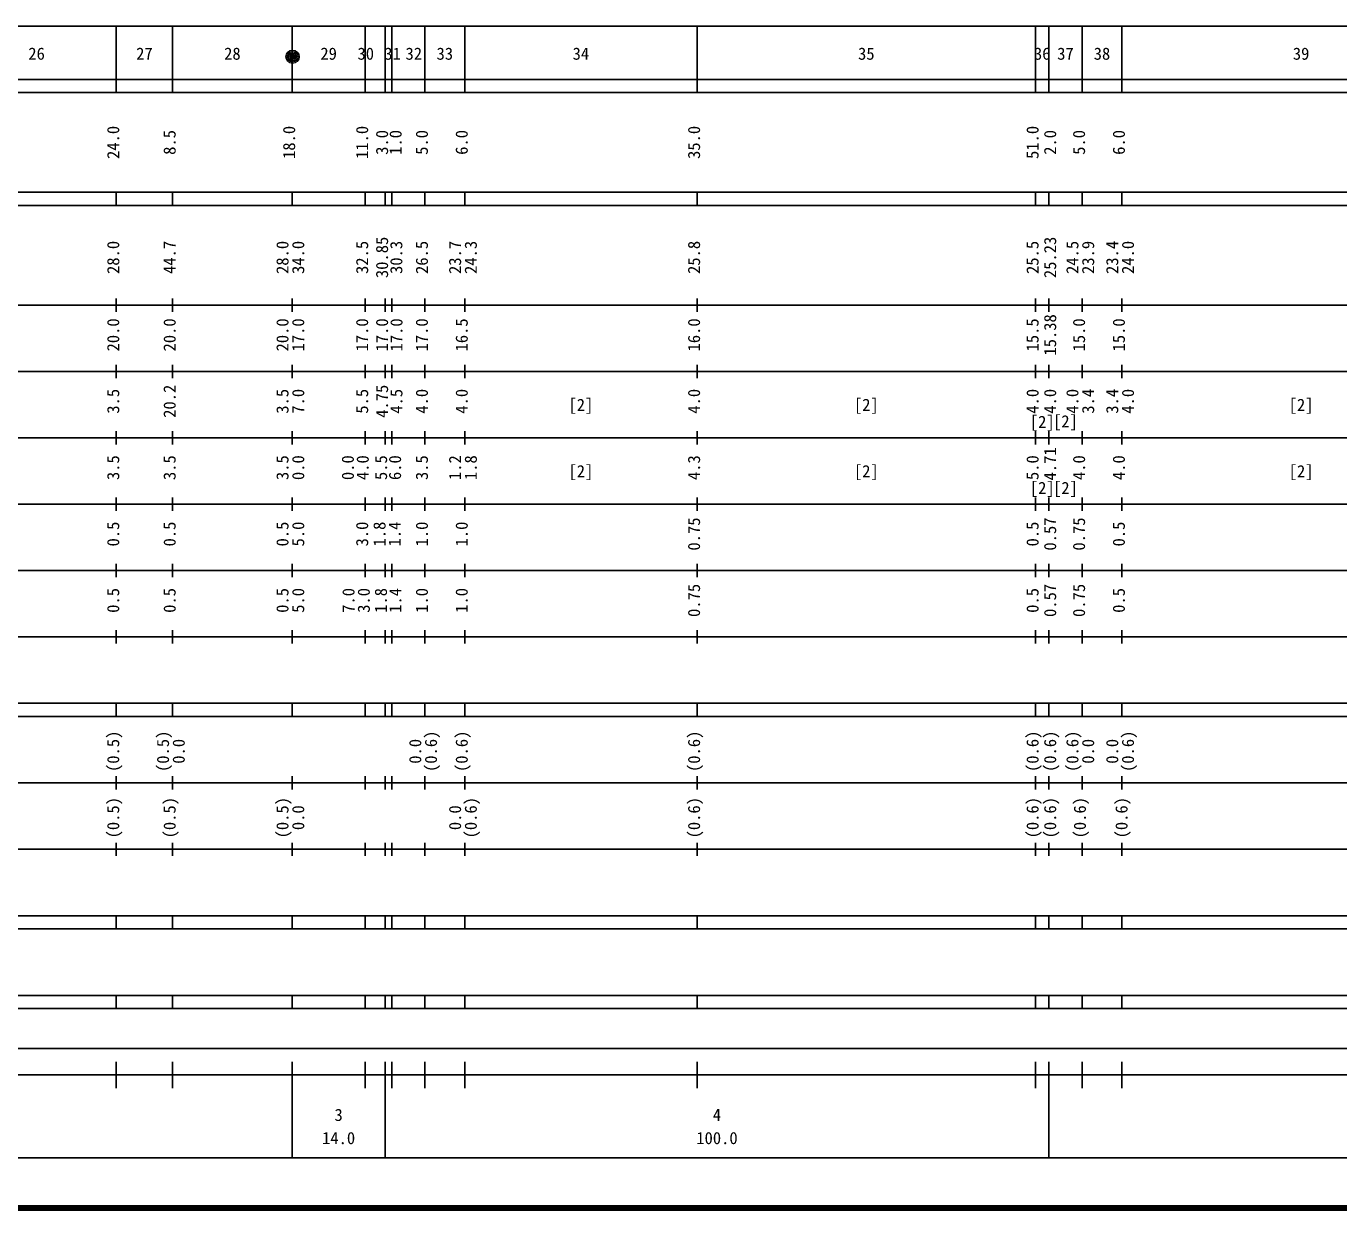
# Model space of a CAD drawing. Units: millimetres on the paper, enlarged 1000 times. Extents: x 40000 to 680000, y 20000 to 380000.
# Drawn here: x 213944 to 411670, y 20000 to 198000 of the extents above; entities that cross this region are included whole.
import ezdxf
from ezdxf.enums import TextEntityAlignment as Align

# ---------------------------------------------------------------- set-up
doc = ezdxf.new("R2010")
doc.units = ezdxf.units.MM
doc.header["$LTSCALE"] = 1000
doc.header["$PDMODE"] = 32
doc.header["$PDSIZE"] = 500
doc.layers.add('M-TTL', color=2, linetype='Continuous', lineweight=140)
doc.layers.add('M-TTL-BAND', color=7, linetype='Continuous', lineweight=25)
doc.styles.add('ＭＳ ゴシック', font='')
doc.styles.get('ＭＳ ゴシック').set_extended_font_data('MS Gothic')

msp = doc.modelspace()

# ---------------------------------------------------------------- linework, layer by layer
at = {"layer": 'M-TTL'}
msp.add_line((40000, 20000), (680000, 20000), dxfattribs=at)
at = {"layer": 'M-TTL-BAND'}
for p, q in [((68000, 198000), (579000, 198000)), ((227500, 188000), (227500, 198000)), ((236000, 188000), (236000, 198000)), ((254000, 188000), (254000, 198000)), ((265000, 188000), (265000, 198000)), ((268000, 188000), (268000, 198000)), ((269000, 188000), (269000, 198000)), ((274000, 188000), (274000, 198000)), ((280000, 188000), (280000, 198000)), ((315000, 188000), (315000, 198000)), ((366000, 188000), (366000, 198000)), ((368000, 188000), (368000, 198000)), ((373000, 188000), (373000, 198000)), ((379000, 188000), (379000, 198000)), ((40000, 190000), (579000, 190000)), ((40000, 188000), (579000, 188000)), ((40000, 173000), (579000, 173000)), ((227500, 171000), (227500, 173000)), ((236000, 171000), (236000, 173000)), ((254000, 171000), (254000, 173000)), ((265000, 171000), (265000, 173000)), ((268000, 171000), (268000, 173000)), ((269000, 171000), (269000, 173000)), ((274000, 171000), (274000, 173000)), ((280000, 171000), (280000, 173000)), ((315000, 171000), (315000, 173000)), ((366000, 171000), (366000, 173000)), ((368000, 171000), (368000, 173000)), ((373000, 171000), (373000, 173000)), ((379000, 171000), (379000, 173000)), ((40000, 171000), (579000, 171000)), ((227500, 155000), (227500, 157000)), ((236000, 155000), (236000, 157000)), ((254000, 155000), (254000, 157000)), ((265000, 155000), (265000, 157000)), ((268000, 155000), (268000, 157000)), ((269000, 155000), (269000, 157000)), ((274000, 155000), (274000, 157000)), ((280000, 155000), (280000, 157000)), ((315000, 155000), (315000, 157000)), ((366000, 155000), (366000, 157000)), ((368000, 155000), (368000, 157000)), ((373000, 155000), (373000, 157000)), ((379000, 155000), (379000, 157000)), ((40000, 156000), (579000, 156000)), ((227500, 145000), (227500, 147000)), ((236000, 145000), (236000, 147000)), ((254000, 145000), (254000, 147000)), ((265000, 145000), (265000, 147000)), ((268000, 145000), (268000, 147000)), ((269000, 145000), (269000, 147000)), ((274000, 145000), (274000, 147000)), ((280000, 145000), (280000, 147000)), ((315000, 145000), (315000, 147000)), ((366000, 145000), (366000, 147000)), ((368000, 145000), (368000, 147000)), ((373000, 145000), (373000, 147000)), ((379000, 145000), (379000, 147000)), ((46000, 146000), (579000, 146000)), ((227500, 135000), (227500, 137000)), ((236000, 135000), (236000, 137000)), ((254000, 135000), (254000, 137000)), ((265000, 135000), (265000, 137000)), ((268000, 135000), (268000, 137000)), ((269000, 135000), (269000, 137000)), ((274000, 135000), (274000, 137000)), ((280000, 135000), (280000, 137000)), ((315000, 135000), (315000, 137000)), ((366000, 135000), (366000, 137000)), ((368000, 135000), (368000, 137000)), ((373000, 135000), (373000, 137000)), ((379000, 135000), (379000, 137000)), ((52000, 136000), (579000, 136000)), ((227500, 125000), (227500, 127000)), ((236000, 125000), (236000, 127000)), ((254000, 125000), (254000, 127000)), ((265000, 125000), (265000, 127000)), ((268000, 125000), (268000, 127000)), ((269000, 125000), (269000, 127000)), ((274000, 125000), (274000, 127000)), ((280000, 125000), (280000, 127000)), ((315000, 125000), (315000, 127000)), ((366000, 125000), (366000, 127000)), ((368000, 125000), (368000, 127000)), ((373000, 125000), (373000, 127000)), ((379000, 125000), (379000, 127000)), ((46000, 126000), (579000, 126000)), ((227500, 115000), (227500, 117000)), ((236000, 115000), (236000, 117000)), ((254000, 115000), (254000, 117000)), ((265000, 115000), (265000, 117000)), ((268000, 115000), (268000, 117000)), ((269000, 115000), (269000, 117000)), ((274000, 115000), (274000, 117000)), ((280000, 115000), (280000, 117000)), ((315000, 115000), (315000, 117000)), ((366000, 115000), (366000, 117000)), ((368000, 115000), (368000, 117000)), ((373000, 115000), (373000, 117000)), ((379000, 115000), (379000, 117000)), ((52000, 116000), (579000, 116000)), ((227500, 105000), (227500, 107000)), ((236000, 105000), (236000, 107000)), ((254000, 105000), (254000, 107000)), ((265000, 105000), (265000, 107000)), ((268000, 105000), (268000, 107000)), ((269000, 105000), (269000, 107000)), ((274000, 105000), (274000, 107000)), ((280000, 105000), (280000, 107000)), ((315000, 105000), (315000, 107000)), ((366000, 105000), (366000, 107000)), ((368000, 105000), (368000, 107000)), ((373000, 105000), (373000, 107000)), ((379000, 105000), (379000, 107000)), ((46000, 106000), (579000, 106000)), ((40000, 96000), (579000, 96000)), ((227500, 94000), (227500, 96000)), ((236000, 94000), (236000, 96000)), ((254000, 94000), (254000, 96000)), ((265000, 94000), (265000, 96000)), ((268000, 94000), (268000, 96000)), ((269000, 94000), (269000, 96000)), ((274000, 94000), (274000, 96000)), ((280000, 94000), (280000, 96000)), ((315000, 94000), (315000, 96000)), ((366000, 94000), (366000, 96000)), ((368000, 94000), (368000, 96000)), ((373000, 94000), (373000, 96000)), ((379000, 94000), (379000, 96000)), ((40000, 94000), (579000, 94000)), ((49000, 84000), (579000, 84000)), ((227500, 83000), (227500, 85000)), ((236000, 83000), (236000, 85000)), ((254000, 83000), (254000, 85000)), ((265000, 83000), (265000, 85000)), ((268000, 83000), (268000, 85000)), ((269000, 83000), (269000, 85000)), ((274000, 83000), (274000, 85000)), ((280000, 83000), (280000, 85000)), ((315000, 83000), (315000, 85000)), ((366000, 83000), (366000, 85000)), ((368000, 83000), (368000, 85000)), ((373000, 83000), (373000, 85000)), ((379000, 83000), (379000, 85000)), ((40000, 74000), (579000, 74000)), ((227500, 73000), (227500, 75000)), ((236000, 73000), (236000, 75000)), ((254000, 73000), (254000, 75000)), ((265000, 73000), (265000, 75000)), ((268000, 73000), (268000, 75000)), ((269000, 73000), (269000, 75000)), ((274000, 73000), (274000, 75000)), ((280000, 73000), (280000, 75000)), ((315000, 73000), (315000, 75000)), ((366000, 73000), (366000, 75000)), ((368000, 73000), (368000, 75000)), ((373000, 73000), (373000, 75000)), ((379000, 73000), (379000, 75000)), ((40000, 64000), (579000, 64000)), ((227500, 62000), (227500, 64000)), ((236000, 62000), (236000, 64000)), ((254000, 62000), (254000, 64000)), ((265000, 62000), (265000, 64000)), ((268000, 62000), (268000, 64000)), ((269000, 62000), (269000, 64000)), ((274000, 62000), (274000, 64000)), ((280000, 62000), (280000, 64000)), ((315000, 62000), (315000, 64000)), ((366000, 62000), (366000, 64000)), ((368000, 62000), (368000, 64000)), ((373000, 62000), (373000, 64000)), ((379000, 62000), (379000, 64000)), ((40000, 62000), (579000, 62000)), ((40000, 52000), (579000, 52000)), ((227500, 50000), (227500, 52000)), ((236000, 50000), (236000, 52000)), ((254000, 50000), (254000, 52000)), ((265000, 50000), (265000, 52000)), ((268000, 50000), (268000, 52000)), ((269000, 50000), (269000, 52000)), ((274000, 50000), (274000, 52000)), ((280000, 50000), (280000, 52000)), ((315000, 50000), (315000, 52000)), ((366000, 50000), (366000, 52000)), ((368000, 50000), (368000, 52000)), ((373000, 50000), (373000, 52000)), ((379000, 50000), (379000, 52000)), ((40000, 50000), (579000, 50000)), ((71000, 44000), (463000, 44000)), ((227500, 38000), (227500, 42000)), ((236000, 38000), (236000, 42000)), ((254000, 27500), (254000, 42000)), ((265000, 38000), (265000, 42000)), ((268000, 27500), (268000, 42000)), ((269000, 38000), (269000, 42000)), ((274000, 38000), (274000, 42000)), ((280000, 38000), (280000, 42000)), ((315000, 38000), (315000, 42000)), ((366000, 38000), (366000, 42000)), ((368000, 27500), (368000, 42000)), ((373000, 38000), (373000, 42000)), ((379000, 38000), (379000, 42000)), ((40000, 40000), (579000, 40000)), ((68000, 27500), (579000, 27500))]:
    msp.add_line(p, q, dxfattribs=at)
at = {"layer": 'M-TTL-BAND', "lineweight": 13}
for radius in [1000, 800, 600, 400, 200, 20]:
    msp.add_circle((254063, 193412), radius, dxfattribs=at)
at = {"layer": 'M-TTL-BAND'}
msp.add_point((254063, 193412), dxfattribs=at)

# ---------------------------------------------------------------- texts
at = {"layer": 'M-TTL-BAND', "style": 'ＭＳ ゴシック'}
for s, p in [('26', (215500, 192405)), ('27', (231750, 192405)), ('28', (245000, 192405)), ('29', (259500, 192405)), ('30', (265090, 192405)), ('31', (269134, 192405)), ('32', (272325, 192405)), ('33', (277000, 192405)), ('34', (297500, 192405)), ('35', (340500, 192405)), ('36', (367000, 192405)), ('37', (370500, 192405)), ('38', (376000, 192405)), ('39', (406000, 192405)), ('[2]', (297500, 139500)), ('[2]', (340500, 139500)), ('[2]', (406000, 139500)), ('[2]', (367000, 136933)), ('[2]', (370500, 137013)), ('[2]', (297500, 129500)), ('[2]', (340500, 129500)), ('[2]', (406000, 129500)), ('[2]', (367000, 126977)), ('[2]', (370500, 126977)), ('3', (261000, 32523)), ('4', (318000, 32523)), ('14.0', (261000, 29033)), ('100.0', (318000, 29033))]:
    msp.add_text(s, height=1833, dxfattribs=at).set_placement(p, align=Align.BOTTOM_CENTER)
for s, p in [('24.0', (228500, 180500)), ('8.5', (237000, 180500)), ('18.0', (255000, 180500)), ('11.0', (266000, 180500)), ('3.0', (269000, 180500)), ('1.0', (271045, 180500)), ('5.0', (275000, 180500)), ('6.0', (281000, 180500)), ('35.0', (316000, 180500)), ('51.0', (367000, 180500)), ('2.0', (369648, 180500)), ('5.0', (374000, 180500)), ('6.0', (380000, 180500)), ('30.85', (269000, 163174)), ('25.23', (369648, 163174)), ('28.0', (228500, 163174)), ('44.7', (237000, 163174)), ('28.0', (254000, 163174)), ('34.0', (256370, 163174)), ('32.5', (266000, 163174)), ('30.3', (271148, 163174)), ('26.5', (275000, 163174)), ('23.7', (280000, 163174)), ('24.3', (282370, 163174)), ('25.8', (316000, 163174)), ('25.5', (367000, 163174)), ('24.5', (373000, 163174)), ('23.9', (375370, 163174)), ('23.4', (379000, 163174)), ('24.0', (381370, 163174)), ('15.38', (369648, 151500)), ('20.0', (228500, 151500)), ('20.0', (237000, 151500)), ('20.0', (254000, 151500)), ('17.0', (256370, 151500)), ('17.0', (266000, 151500)), ('17.0', (269000, 151500)), ('17.0', (271174, 151500)), ('17.0', (275000, 151500)), ('16.5', (281000, 151500)), ('16.0', (316000, 151500)), ('15.5', (367000, 151500)), ('15.0', (374000, 151500)), ('15.0', (380000, 151500)), ('3.5', (228500, 141500)), ('20.2', (237000, 141500)), ('3.5', (254000, 141500)), ('7.0', (256370, 141500)), ('5.5', (266000, 141500)), ('4.75', (269000, 141500)), ('4.5', (271165, 141500)), ('4.0', (275000, 141500)), ('4.0', (281000, 141500)), ('4.0', (316000, 141500)), ('4.0', (367000, 141500)), ('4.0', (369648, 141500)), ('4.0', (373000, 141500)), ('3.4', (375370, 141500)), ('3.4', (379000, 141500)), ('4.0', (381370, 141500)), ('3.5', (228500, 131500)), ('3.5', (237000, 131500)), ('3.5', (254000, 131500)), ('0.0', (256370, 131500)), ('0.0', (263848, 131500)), ('4.0', (266083, 131500)), ('5.5', (268850, 131500)), ('6.0', (270956, 131500)), ('3.5', (275000, 131500)), ('1.2', (280000, 131500)), ('1.8', (282370, 131500)), ('4.3', (316000, 131500)), ('5.0', (367000, 131500)), ('4.71', (369648, 132063)), ('4.0', (374000, 131500)), ('4.0', (380000, 131500)), ('0.5', (228500, 121500)), ('0.5', (237000, 121500)), ('0.5', (254000, 121500)), ('5.0', (256370, 121500)), ('3.0', (266000, 121500)), ('1.8', (268614, 121500)), ('1.4', (270903, 121500)), ('1.0', (275000, 121500)), ('1.0', (281000, 121500)), ('0.75', (316000, 121500)), ('0.5', (367000, 121500)), ('0.57', (369648, 121500)), ('0.75', (374000, 121500)), ('0.5', (380000, 121500)), ('0.5', (228500, 111500)), ('0.5', (237000, 111500)), ('0.5', (254000, 111500)), ('5.0', (256370, 111500)), ('7.0', (263944, 111500)), ('3.0', (266249, 111500)), ('1.8', (268828, 111500)), ('1.4', (271006, 111500)), ('1.0', (275000, 111500)), ('1.0', (281000, 111500)), ('0.75', (316000, 111500)), ('0.5', (367000, 111500)), ('0.57', (369648, 111500)), ('0.75', (374000, 111500)), ('0.5', (380000, 111500)), ('(0.5)', (228500, 88764)), ('(0.5)', (236000, 88764)), ('(0.6)', (276370, 88764)), ('(0.6)', (281000, 88764)), ('(0.6)', (316000, 88764)), ('(0.6)', (367000, 88764)), ('(0.6)', (369648, 88764)), ('(0.6)', (373000, 88764)), ('(0.6)', (381370, 88764)), ('0.0', (238370, 88764)), ('0.0', (274000, 88764)), ('0.0', (375370, 88764)), ('0.0', (379000, 88764)), ('(0.5)', (228500, 78764)), ('(0.5)', (237000, 78764)), ('(0.5)', (254000, 78764)), ('(0.6)', (282370, 78764)), ('(0.6)', (316000, 78764)), ('(0.6)', (367000, 78764)), ('(0.6)', (369648, 78764)), ('(0.6)', (374128, 78764)), ('(0.6)', (380401, 78764)), ('0.0', (256370, 78764)), ('0.0', (280000, 78764))]:
    msp.add_text(s, height=1833, rotation=90, dxfattribs=at).set_placement(p, align=Align.BOTTOM_CENTER)

doc.saveas('drawing.dxf')
